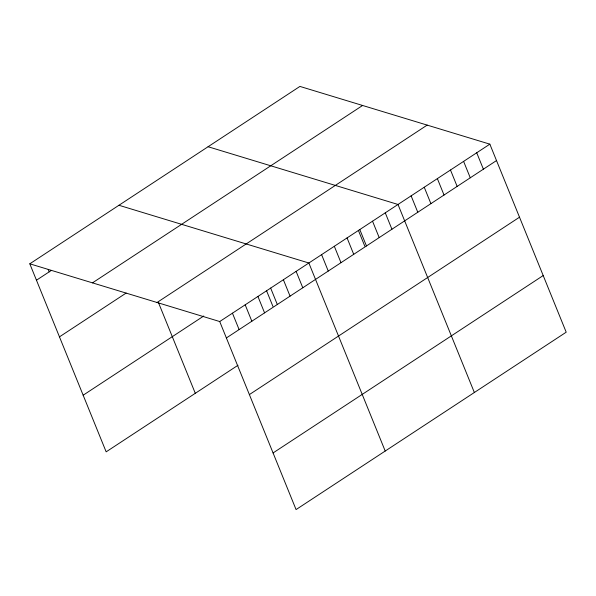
<?xml version="1.0" encoding="UTF-8"?>
<svg xmlns="http://www.w3.org/2000/svg" width="596" height="596" viewBox="0 0 596 596"><rect width="100%" height="100%" fill="white"/><g stroke="black" fill="none" stroke-linecap="round" stroke-linejoin="round"><path stroke-width="0.89" d="M29.8 263.812L299.93 86.42L489.845 144.157L566.2 332.188L296.07 509.58L219.715 321.542L29.8 263.812L106.155 451.842L237.998 365.266M36.46 280.217L51.442 270.383M92.469 282.862L362.606 105.47M59.458 336.859L126.129 293.076M157.046 302.492L427.176 125.1M83.157 395.208L203.757 316.007M219.715 321.542L489.845 144.157M226.376 337.954L496.513 160.562M249.374 394.589L519.511 217.197M273.072 452.945L543.202 275.553M208.086 146.735L398.001 204.465L474.356 392.503M118.947 205.27L308.862 263.007L385.21 451.038M476.725 152.77L483.386 169.182M463.606 161.389L470.266 177.794M450.487 170.002L457.147 186.414M437.367 178.621L444.027 195.026M424.248 187.233L430.908 203.646M411.121 195.853L417.789 212.258M385.269 212.832L391.93 229.236M372.53 221.19L379.198 237.603M359.798 229.557L366.458 245.962M358.36 230.309L364.782 246.133M347.066 237.916L353.726 254.328M334.326 246.282L340.994 262.687M321.594 254.641L328.254 271.053M296.123 271.366L302.79 287.779M283.391 279.733L290.051 296.137M270.659 288.091L277.319 304.504M266.516 290.625L272.938 306.448M257.919 296.458L264.579 312.863M245.187 304.817L251.847 321.229M232.447 313.183L239.115 329.588M158.357 302.343L195.294 393.308M48.202 269.399L49.2 271.858"/></g></svg>
